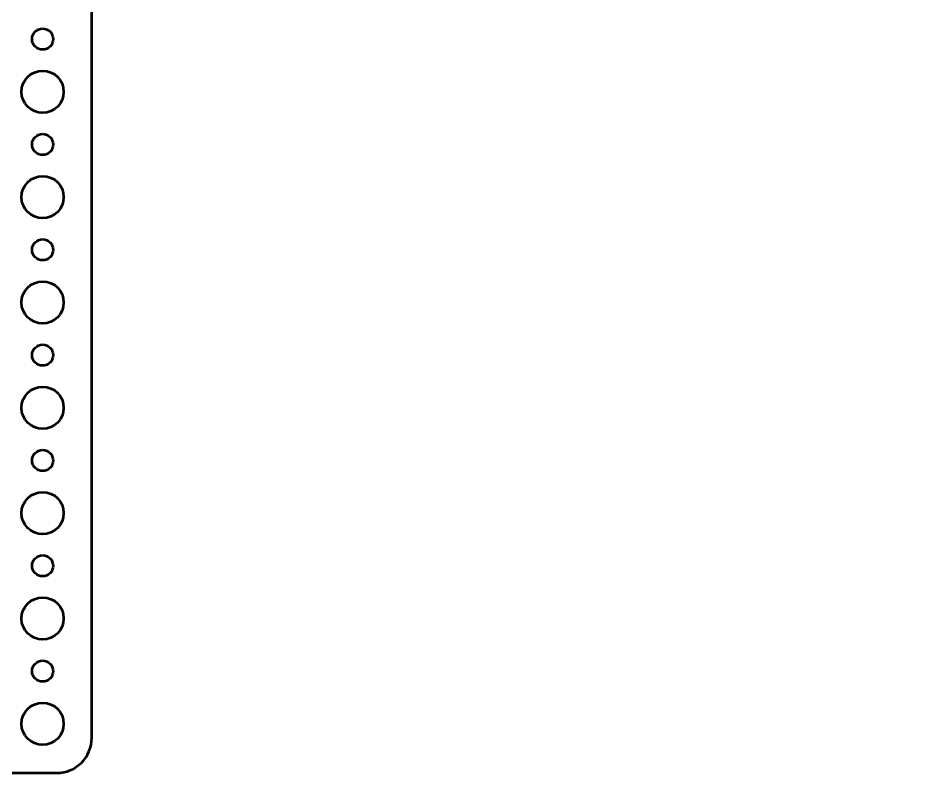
# Model space of a CAD drawing. Header units: centimetres. Extents: x -26.2 to 26.2, y -20.2 to 20.2.
# Drawn here: x -0.35 to 12.5, y -20.18 to -9.43 of the extents above; entities that cross this region are included whole.
import ezdxf

# ---------------------------------------------------------------- set-up
doc = ezdxf.new("R2010")
doc.units = ezdxf.units.CM
doc.header["$MEASUREMENT"] = 0
doc.layers.add('Layer 1', color=7, linetype='Continuous')

msp = doc.modelspace()

# ---------------------------------------------------------------- linework, layer by layer
at = {"layer": 'Layer 1', "lineweight": 53}
for centre, major_axis in [((0, -9.73409), (0, 0.15)), ((0.00001, -10.4841), (0, 0.30001)), ((0, -11.23409), (0, 0.15)), ((0.00001, -11.9841), (0, 0.30001)), ((0, -12.73409), (0, 0.15)), ((0.00001, -13.4841), (0, 0.30001)), ((0, -14.23409), (0, 0.15)), ((0.00001, -14.9841), (0, 0.30001)), ((0, -15.73409), (0, 0.15)), ((0.00001, -16.4841), (0, 0.30001)), ((0, -17.23409), (0, 0.15)), ((0.00001, -17.9841), (0, 0.30001)), ((0, -18.73409), (0, 0.15)), ((0.00001, -19.4841), (0, 0.30001))]:
    msp.add_ellipse(centre, major_axis=major_axis, ratio=1, dxfattribs=at)
msp.add_open_spline([(-12.2, -20.18409), (-12.47614, -20.18409), (-12.7, -19.96023), (-12.7, -19.68409), (-12.7, -19.68409), (-12.7, -19.68409), (-12.7, 19.71591), (-12.7, 19.71591), (-12.7, 19.71591), (-12.7, 19.99205), (-12.47614, 20.21591), (-12.2, 20.21591), (-12.2, 20.21591), (-8.45782, 20.21591), (-2.97204, 20.21591), (0.2, 20.21591), (0.2, 20.21591), (0.47614, 20.21591), (0.7, 19.99205), (0.7, 19.71591), (0.7, 19.71591), (0.7, 19.71591), (0.7, 2.21591), (0.7, 2.21591), (0.7, 2.21591), (0.7, 2.21591), (25.7, 2.21591), (25.7, 2.21591), (25.7, 2.21591), (25.97614, 2.21591), (26.2, 1.99205), (26.2, 1.71591), (26.2, 1.71591), (26.2, 1.71591), (26.2, -4.68409), (26.2, -4.68409), (26.2, -4.68409), (26.2, -4.96023), (25.97614, -5.18409), (25.7, -5.18409), (25.7, -5.18409), (25.7, -5.18409), (0.7, -5.18409), (0.7, -5.18409), (0.7, -5.18409), (0.7, -5.18409), (0.7, -19.68409), (0.7, -19.68409), (0.7, -19.68409), (0.7, -19.96023), (0.47614, -20.18409), (0.2, -20.18409), (0.2, -20.18409), (-4.57775, -20.18409), (-7.42225, -20.18409), (-12.2, -20.18409)], degree=3, knots=[0, 0, 0, 0, 0.06666667, 0.06666667, 0.06666667, 0.06666667, 0.13333333, 0.13333333, 0.13333333, 0.13333333, 0.2, 0.2, 0.2, 0.2, 0.26666667, 0.26666667, 0.26666667, 0.26666667, 0.33333333, 0.33333333, 0.33333333, 0.33333333, 0.4, 0.4, 0.4, 0.4, 0.46666667, 0.46666667, 0.46666667, 0.46666667, 0.53333333, 0.53333333, 0.53333333, 0.53333333, 0.6, 0.6, 0.6, 0.6, 0.66666667, 0.66666667, 0.66666667, 0.66666667, 0.73333333, 0.73333333, 0.73333333, 0.73333333, 0.8, 0.8, 0.8, 0.8, 0.86666667, 0.86666667, 0.86666667, 0.86666667, 1, 1, 1, 1], dxfattribs=at)

doc.saveas('drawing.dxf')
